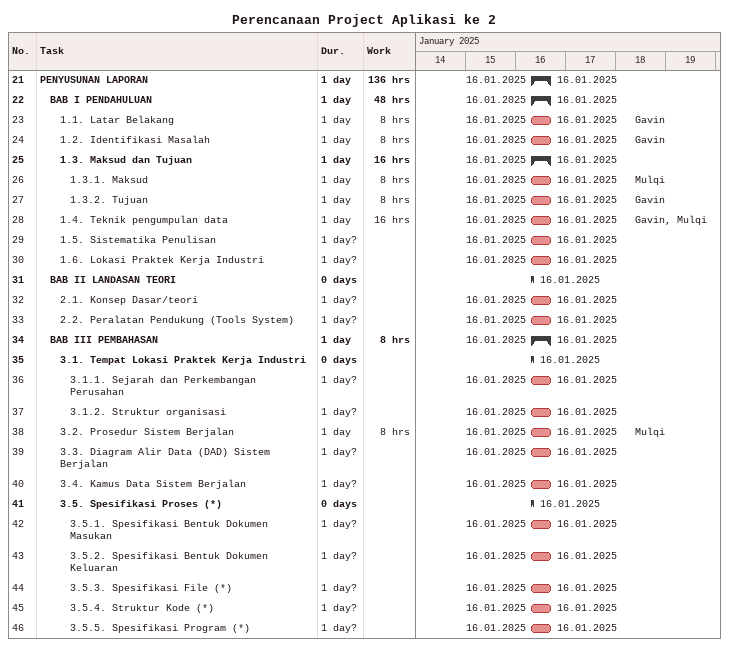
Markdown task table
Perencanaan Project Aplikasi ke 2

| ID | Level | Task | Duration | Start | Finish | Resources | Work (h) |
|---|---|---|---|---|---|---|---|
| 21 | 1 | **PENYUSUNAN LAPORAN** | 1d | 2025-01-16 | 2025-01-16 |  | 136 |
| 22 | 2 | **BAB I PENDAHULUAN** | 1d | 2025-01-16 | 2025-01-16 |  | 48 |
| 23 | 3 | 1.1. Latar Belakang | 1d | 2025-01-16 | 2025-01-16 | Gavin | 8 |
| 24 | 3 | 1.2. Identifikasi Masalah | 1d | 2025-01-16 | 2025-01-16 | Gavin | 8 |
| 25 | 3 | **1.3. Maksud dan Tujuan** | 1d | 2025-01-16 | 2025-01-16 |  | 16 |
| 26 | 4 | 1.3.1. Maksud | 1d | 2025-01-16 | 2025-01-16 | Mulqi | 8 |
| 27 | 4 | 1.3.2. Tujuan | 1d | 2025-01-16 | 2025-01-16 | Gavin | 8 |
| 28 | 3 | 1.4. Teknik pengumpulan data | 1d | 2025-01-16 | 2025-01-16 | Gavin, Mulqi | 16 |
| 29 | 3 | 1.5. Sistematika Penulisan | 1d? | 2025-01-16 | 2025-01-16 |  |  |
| 30 | 3 | 1.6. Lokasi Praktek Kerja Industri | 1d? | 2025-01-16 | 2025-01-16 |  |  |
| 31 | 2 | **BAB II LANDASAN TEORI** | 0d | 2025-01-16 | 2025-01-16 |  |  |
| 32 | 3 | 2.1. Konsep Dasar/teori | 1d? | 2025-01-16 | 2025-01-16 |  |  |
| 33 | 3 | 2.2. Peralatan Pendukung (Tools System) | 1d? | 2025-01-16 | 2025-01-16 |  |  |
| 34 | 2 | **BAB III PEMBAHASAN** | 1d | 2025-01-16 | 2025-01-16 |  | 8 |
| 35 | 3 | **3.1. Tempat Lokasi Praktek Kerja Industri** | 0d | 2025-01-16 | 2025-01-16 |  |  |
| 36 | 4 | 3.1.1. Sejarah dan Perkembangan Perusahan | 1d? | 2025-01-16 | 2025-01-16 |  |  |
| 37 | 4 | 3.1.2. Struktur organisasi | 1d? | 2025-01-16 | 2025-01-16 |  |  |
| 38 | 3 | 3.2. Prosedur Sistem Berjalan | 1d | 2025-01-16 | 2025-01-16 | Mulqi | 8 |
| 39 | 3 | 3.3. Diagram Alir Data (DAD) Sistem Berjalan | 1d? | 2025-01-16 | 2025-01-16 |  |  |
| 40 | 3 | 3.4. Kamus Data Sistem Berjalan | 1d? | 2025-01-16 | 2025-01-16 |  |  |
| 41 | 3 | **3.5. Spesifikasi Proses (*)** | 0d | 2025-01-16 | 2025-01-16 |  |  |
| 42 | 4 | 3.5.1. Spesifikasi Bentuk Dokumen Masukan | 1d? | 2025-01-16 | 2025-01-16 |  |  |
| 43 | 4 | 3.5.2. Spesifikasi Bentuk Dokumen Keluaran | 1d? | 2025-01-16 | 2025-01-16 |  |  |
| 44 | 4 | 3.5.3. Spesifikasi File (*) | 1d? | 2025-01-16 | 2025-01-16 |  |  |
| 45 | 4 | 3.5.4. Struktur Kode (*) | 1d? | 2025-01-16 | 2025-01-16 |  |  |
| 46 | 4 | 3.5.5. Spesifikasi Program (*) | 1d? | 2025-01-16 | 2025-01-16 |  |  |
